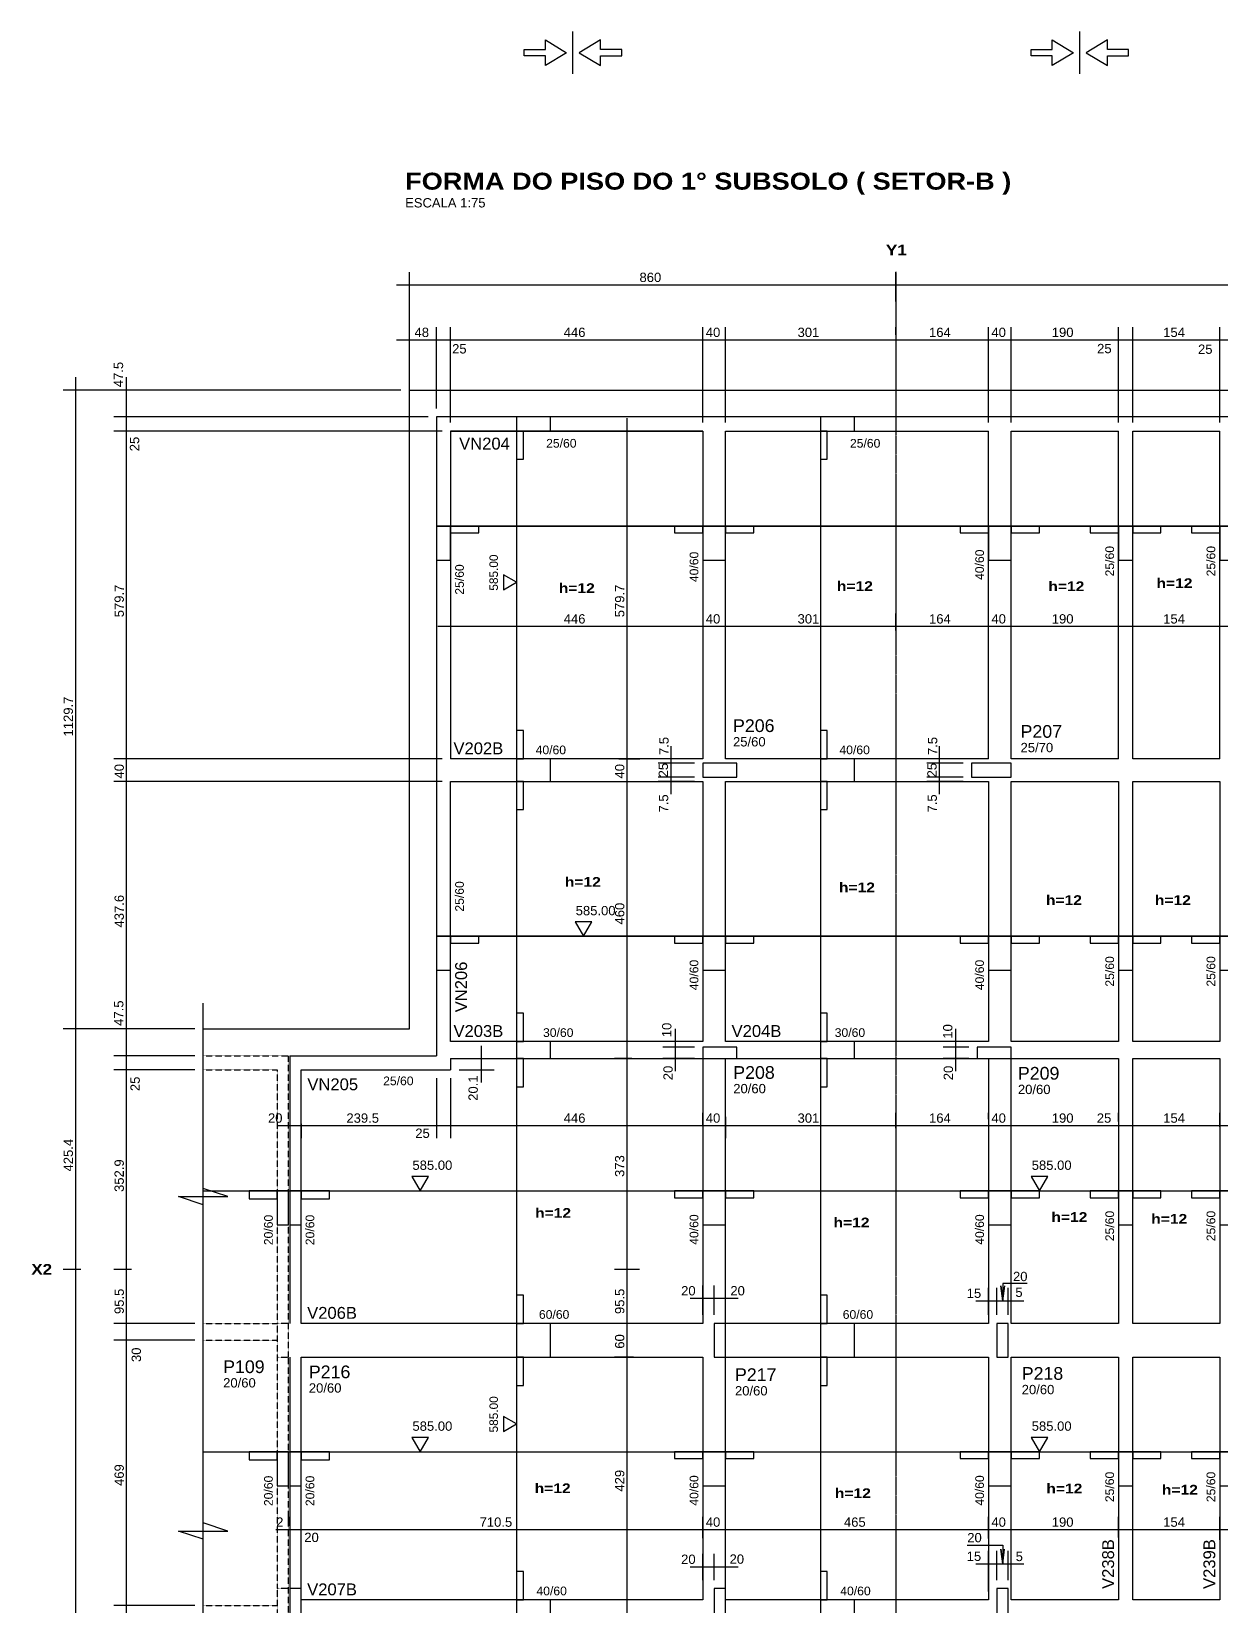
# Model space of a CAD drawing. Extents: x 618 to 9052, y 0 to 6750.
# Drawn here: x 618 to 2720, y 3966 to 6750 of the extents above; entities that cross this region are included whole.
import ezdxf

# ---------------------------------------------------------------- set-up
doc = ezdxf.new("R2010")
doc.units = 0
doc.header["$MEASUREMENT"] = 0
for name, pattern in [('ESTILO_TQS_0002', [0.4, 0.1, -0.3]), ('ESTILO_TQS_0006', [0.3, 0.2, -0.1]), ('ESTILO_TQS_0007', [2.1, 1.5, -0.2, 0.2, -0.2])]:
    doc.linetypes.add(name, pattern=pattern)
for name, color, linetype in [('MTH-179', 1, 'CONTINUOUS'), ('MTH-201', 4, 'CONTINUOUS'), ('MTH-202', 1, 'CONTINUOUS'), ('MTH-224', 4, 'CONTINUOUS'), ('MTH-230', 1, 'CONTINUOUS'), ('MTH-COTAS7', 31, 'CONTINUOUS'), ('MTH-DIM-PILAR', 3, 'CONTINUOUS'), ('MTH-DIM-VIGA', 3, 'CONTINUOUS'), ('MTH-EIXO-214', 4, 'CONTINUOUS'), ('MTH-EIXO-215', 1, 'CONTINUOUS'), ('MTH-FACE-VIGA', 7, 'CONTINUOUS'), ('MTH-LINHA-SEÇÃO', 16, 'CONTINUOUS'), ('MTH-PILAR-SEGUE', 5, 'CONTINUOUS'), ('MTH-TIT1-VIGA', 5, 'CONTINUOUS'), ('MTH-TXT', 4, 'CONTINUOUS'), ('MTH-TXT-NEGRITO', 5, 'CONTINUOUS'), ('MTH-TXT-NOTAS', 3, 'CONTINUOUS'), ('MTH-VIGA-INVERTIDA', 7, 'ESTILO_TQS_0002')]:
    doc.layers.add(name, color=color, linetype=linetype)
doc.styles.add('TQS_ARIAL', font='arial.ttf')
doc.styles.add('TQS_ARIAL_BLACK', font='ariblk.ttf')

msp = doc.modelspace()

# ---------------------------------------------------------------- linework, layer by layer
at = {"layer": 'MTH-179', "linetype": 'Continuous'}
for p, q in [((1575.004952, 6675.003475), (1575.004952, 6750.003475)), ((2471.254952, 6675.003475), (2471.254952, 6750.003475))]:
    msp.add_line(p, q, dxfattribs=at)
for points in [[(1563.753853, 6712.503475), (1526.253853, 6690.003475), (1526.253853, 6706.878475), (1488.753853, 6706.878475), (1488.753853, 6718.128475), (1526.253853, 6718.128475), (1526.253853, 6735.003475), (1563.753853, 6712.503475)], [(1586.253853, 6712.503475), (1623.753853, 6690.003475), (1623.753853, 6706.878475), (1661.253853, 6706.878475), (1661.253853, 6718.128475), (1623.753853, 6718.128475), (1623.753853, 6735.003475), (1586.253853, 6712.503475)], [(2460.003853, 6712.503475), (2422.503853, 6690.003475), (2422.503853, 6706.878475), (2385.003853, 6706.878475), (2385.003853, 6718.128475), (2422.503853, 6718.128475), (2422.503853, 6735.003475), (2460.003853, 6712.503475)], [(2482.503853, 6712.503475), (2520.003853, 6690.003475), (2520.003853, 6706.878475), (2557.503853, 6706.878475), (2557.503853, 6718.128475), (2520.003853, 6718.128475), (2520.003853, 6735.003475), (2482.503853, 6712.503475)]]:
    msp.add_lwpolyline(points, dxfattribs=at)
at = {"layer": 'MTH-201', "linetype": 'ESTILO_TQS_0006'}
for points in [[(1052.282865, 4405.218199), (1072.282865, 4405.218199), (1072.282865, 4465.218199), (1052.282865, 4465.218199), (1052.282865, 4405.218199)], [(1052.282865, 3936.218199), (1072.282865, 3936.218199), (1072.282865, 3996.218199), (1052.282865, 3996.218199), (1052.282865, 3936.218199)]]:
    msp.add_lwpolyline(points, dxfattribs=at)
at = {"layer": 'MTH-224', "linetype": 'Continuous'}
for points in [[(1452.407396, 5762.727589), (1475.355101, 5775.977094), (1452.407396, 5789.225281), (1452.407396, 5762.727589)], [(1578.698714, 5175.223693), (1593.421218, 5149.723693), (1608.14363, 5175.223693), (1578.698714, 5175.223693)], [(1290.050209, 4724.968199), (1304.772713, 4699.468199), (1319.495125, 4724.968199), (1290.050209, 4724.968199)], [(2385.060837, 4724.968199), (2399.78334, 4699.468199), (2414.505752, 4724.968199), (2385.060837, 4724.968199)], [(1452.407396, 4273.981741), (1475.355101, 4287.231246), (1452.407396, 4300.479433), (1452.407396, 4273.981741)], [(1290.050209, 4263.4885), (1304.772713, 4237.9885), (1319.495125, 4263.4885), (1290.050209, 4263.4885)], [(2385.060837, 4263.4885), (2399.78334, 4237.9885), (2414.505752, 4263.4885), (2385.060837, 4263.4885)]]:
    msp.add_lwpolyline(points, dxfattribs=at)
at = {"layer": 'MTH-230', "linetype": 'Continuous'}
msp.add_line((921.177142, 3066.480155), (921.177142, 5031.366152), dxfattribs=at)
for points in [[(921.177142, 4645.924958), (921.177142, 4674.922018), (877.681634, 4689.420465), (964.672647, 4689.420465), (921.177142, 4703.918996), (921.177142, 4732.915973)], [(921.177142, 4054.338494), (921.177142, 4083.335555), (877.681634, 4097.834002), (964.672647, 4097.834002), (921.177142, 4112.332532), (921.177142, 4141.32951)]]:
    msp.add_lwpolyline(points, dxfattribs=at)
at = {"layer": 'MTH-COTAS7', "linetype": 'Continuous'}
for p, q in [((1285.762717, 6105.86984), (1285.762717, 6324.451479)), ((2145.782195, 6272.284354), (2145.782195, 6324.451479)), ((2145.782195, 6272.284354), (2145.782195, 6324.451479)), ((1263.262717, 6301.951479), (2168.282195, 6301.951479)), ((2123.282195, 6301.951479), (3618.282195, 6301.951479)), ((1285.761959, 6130.869878), (1285.761959, 6227.203221)), ((1333.760919, 6083.395893), (1333.760919, 6227.203221)), ((1333.760919, 6083.395893), (1333.760919, 6227.203221)), ((1358.760919, 6058.395893), (1358.760919, 6227.203221)), ((1358.760919, 6058.395893), (1358.760919, 6227.203221)), ((1804.782865, 6058.395893), (1804.782865, 6227.203221)), ((1804.782865, 6058.395893), (1804.782865, 6227.203221)), ((1844.782865, 6058.395893), (1844.782865, 6227.203221)), ((1844.782865, 6058.395893), (1844.782865, 6227.203221)), ((2145.782195, 6213.757172), (2145.782195, 6227.203221)), ((2145.782195, 6213.757172), (2145.782195, 6227.203221)), ((2309.783294, 6058.395893), (2309.783294, 6227.203221)), ((2309.783294, 6058.395893), (2309.783294, 6227.203221)), ((2349.783294, 6058.395893), (2349.783294, 6227.203221)), ((2349.783294, 6058.395893), (2349.783294, 6227.203221)), ((2539.782865, 6058.395893), (2539.782865, 6227.203221)), ((2539.782865, 6058.395893), (2539.782865, 6227.203221)), ((2564.782865, 6058.395893), (2564.782865, 6227.203221)), ((2564.782865, 6058.395893), (2564.782865, 6227.203221)), ((2718.783294, 6058.395893), (2718.783294, 6227.203221)), ((2718.783294, 6058.395893), (2718.783294, 6227.203221)), ((1263.261959, 6204.703221), (1356.260919, 6204.703221)), ((1311.260919, 6204.703221), (1381.260919, 6204.703221)), ((1336.260919, 6204.703221), (1827.282865, 6204.703221)), ((1782.282865, 6204.703221), (1867.282865, 6204.703221)), ((1822.282865, 6204.703221), (2168.282195, 6204.703221)), ((2123.282195, 6204.703221), (2332.283294, 6204.703221)), ((2287.283294, 6204.703221), (2372.283294, 6204.703221)), ((2327.283294, 6204.703221), (2562.282865, 6204.703221)), ((2517.282865, 6204.703221), (2587.282865, 6204.703221)), ((2542.282865, 6204.703221), (2741.283294, 6204.703221)), ((2696.283294, 6204.703221), (2766.283294, 6204.703221)), ((695.855745, 4963.621697), (695.855745, 6138.369878)), ((785.855745, 6045.895893), (785.855745, 6138.369878)), ((1255.761959, 6115.869878), (673.355745, 6115.869878)), ((1270.761959, 6115.869878), (763.355745, 6115.869878)), ((785.855745, 6020.895893), (785.855745, 6090.895893)), ((1318.760919, 6068.395893), (763.355745, 6068.395893)), ((1318.760919, 6068.395893), (763.355745, 6068.395893)), ((1343.760919, 6043.395893), (763.355745, 6043.395893)), ((1343.760919, 6043.395893), (763.355745, 6043.395893)), ((785.855745, 5441.218199), (785.855745, 6065.895893)), ((1702.591515, 6043.395893), (1648.32557, 6043.395893)), ((1670.82557, 5441.218199), (1670.82557, 6065.895893)), ((1844.782865, 5706.024245), (1844.782865, 5720.468199)), ((1844.782865, 5706.024245), (1844.782865, 5720.468199)), ((2145.782195, 5690.651943), (2145.782195, 5720.468199)), ((2145.782195, 5690.651943), (2145.782195, 5720.468199)), ((2309.783294, 5690.18311), (2309.783294, 5720.468199)), ((2309.783294, 5690.18311), (2309.783294, 5720.468199)), ((2349.783294, 5688.776612), (2349.783294, 5720.468199)), ((2349.783294, 5688.776612), (2349.783294, 5720.468199)), ((2539.782865, 5679.399959), (2539.782865, 5720.468199)), ((2564.782865, 5682.681788), (2564.782865, 5720.468199)), ((2718.783294, 5681.75648), (2718.783294, 5720.468199)), ((1336.260919, 5697.968199), (1827.282865, 5697.968199)), ((1782.282865, 5697.968199), (1867.282865, 5697.968199)), ((1822.282865, 5697.968199), (2168.282195, 5697.968199)), ((2123.282195, 5697.968199), (2332.283294, 5697.968199)), ((2287.283294, 5697.968199), (2372.283294, 5697.968199)), ((2327.283294, 5697.968199), (2562.282865, 5697.968199)), ((2542.282865, 5697.968199), (2741.283294, 5697.968199)), ((785.855745, 5401.218199), (785.855745, 5486.218199)), ((1670.82557, 5401.218199), (1670.82557, 5486.218199)), ((1748.440135, 5433.718199), (1748.440135, 5486.218199)), ((2223.440564, 5433.718199), (2223.440564, 5486.218199)), ((1343.760919, 5463.718199), (763.355745, 5463.718199)), ((1343.760919, 5463.718199), (763.355745, 5463.718199)), ((1656.113927, 5463.718199), (1693.32557, 5463.718199)), ((1656.113927, 5463.718199), (1693.32557, 5463.718199)), ((1789.782865, 5463.718199), (1725.940135, 5463.718199)), ((1748.440135, 5408.718199), (1748.440135, 5478.718199)), ((2264.783294, 5463.718199), (2200.940564, 5463.718199)), ((2223.440564, 5408.718199), (2223.440564, 5478.718199)), ((785.855745, 4963.621697), (785.855745, 5446.218199)), ((1670.82557, 4941.218199), (1670.82557, 5446.218199)), ((1789.782865, 5456.218199), (1725.940135, 5456.218199)), ((1789.782865, 5456.218199), (1725.940135, 5456.218199)), ((1789.782865, 5431.218199), (1725.940135, 5431.218199)), ((1789.782865, 5431.218199), (1725.940135, 5431.218199)), ((1748.440135, 5401.218199), (1748.440135, 5453.718199)), ((2264.783294, 5456.218199), (2200.940564, 5456.218199)), ((2264.783294, 5456.218199), (2200.940564, 5456.218199)), ((2264.783294, 5431.218199), (2200.940564, 5431.218199)), ((2264.783294, 5431.218199), (2200.940564, 5431.218199)), ((2223.440564, 5401.218199), (2223.440564, 5453.718199)), ((1343.760919, 5423.718199), (763.355745, 5423.718199)), ((1343.760919, 5423.718199), (763.355745, 5423.718199)), ((1653.118343, 5423.718199), (1693.32557, 5423.718199)), ((1653.118343, 5423.718199), (1693.32557, 5423.718199)), ((1789.782865, 5423.718199), (1725.940135, 5423.718199)), ((2264.783294, 5423.718199), (2200.940564, 5423.718199)), ((891.177142, 4986.121697), (673.355745, 4986.121697)), ((861.177142, 4986.121697), (673.355745, 4986.121697)), ((695.855745, 4538.235466), (695.855745, 5008.621697)), ((906.177142, 4986.121697), (763.355745, 4986.121697)), ((876.177142, 4986.121697), (763.355745, 4986.121697)), ((785.855745, 4916.122731), (785.855745, 5008.621697)), ((1756.345478, 4931.218199), (1756.345478, 4986.218199)), ((2251.924808, 4931.218199), (2251.924808, 4986.218199)), ((785.855745, 4891.122731), (785.855745, 4961.122731)), ((1413.443828, 4891.122769), (1413.443828, 4956.218199)), ((1683.518118, 4963.718199), (1648.32557, 4963.718199)), ((1670.82557, 4538.235466), (1670.82557, 4956.218199)), ((1789.782865, 4963.718199), (1733.845478, 4963.718199)), ((1756.345478, 4911.218199), (1756.345478, 4976.218199)), ((2294.783294, 4963.718199), (2229.424808, 4963.718199)), ((2251.924808, 4911.218199), (2251.924808, 4976.218199)), ((906.177142, 4938.622731), (763.355745, 4938.622731)), ((906.177142, 4938.622731), (763.355745, 4938.622731)), ((785.855745, 4538.235466), (785.855745, 4936.122731)), ((1410.643752, 4933.718199), (1435.943828, 4933.718199)), ((1679.366386, 4933.718199), (1648.32557, 4933.718199)), ((1789.782865, 4953.718199), (1733.845478, 4953.718199)), ((1789.782865, 4953.718199), (1733.845478, 4953.718199)), ((1789.782865, 4933.718199), (1733.845478, 4933.718199)), ((2274.783294, 4953.718199), (2229.424808, 4953.718199)), ((2274.783294, 4953.718199), (2229.424808, 4953.718199)), ((2274.783294, 4933.718199), (2229.424808, 4933.718199)), ((906.177142, 4913.622731), (763.355745, 4913.622731)), ((906.177142, 4913.622731), (763.355745, 4913.622731)), ((1373.760919, 4913.622769), (1435.943828, 4913.622769)), ((1333.760919, 4898.622769), (1333.760919, 4792.558111)), ((1333.760919, 4898.622769), (1333.760919, 4792.558111)), ((1358.760919, 4898.622769), (1358.760919, 4792.558111)), ((1358.760919, 4898.622769), (1358.760919, 4792.558111)), ((1074.282865, 4819.391321), (1074.282865, 4792.558111)), ((1094.282865, 4817.844664), (1094.282865, 4792.558111)), ((1094.282865, 4817.844664), (1094.282865, 4792.558111)), ((1804.782865, 4816.1382), (1804.782865, 4837.558111)), ((1804.782865, 4816.1382), (1804.782865, 4837.558111)), ((1844.782865, 4807.558111), (1844.782865, 4837.558111)), ((1844.782865, 4830.217918), (1844.782865, 4792.558111)), ((2145.782195, 4810.626968), (2145.782195, 4837.558111)), ((2145.782195, 4810.626968), (2145.782195, 4837.558111)), ((2309.783294, 4826.598416), (2309.783294, 4837.558111)), ((2309.783294, 4826.598416), (2309.783294, 4837.558111)), ((2349.783294, 4777.936996), (2349.783294, 4837.558111)), ((2349.783294, 4777.936996), (2349.783294, 4837.558111)), ((2539.782865, 4822.097343), (2539.782865, 4837.558111)), ((2539.782865, 4822.097343), (2539.782865, 4837.558111)), ((2564.782865, 4800.661995), (2564.782865, 4837.558111)), ((2564.782865, 4800.661995), (2564.782865, 4837.558111)), ((2718.783294, 4812.719379), (2718.783294, 4837.558111)), ((1051.782865, 4815.058111), (1116.782865, 4815.058111)), ((1071.782865, 4815.058111), (1356.260919, 4815.058111)), ((1311.260919, 4815.058111), (1381.260919, 4815.058111)), ((1336.260919, 4815.058111), (1827.282865, 4815.058111)), ((1782.282865, 4815.058111), (1867.282865, 4815.058111)), ((1822.282865, 4815.058111), (2168.282195, 4815.058111)), ((2123.282195, 4815.058111), (2332.283294, 4815.058111)), ((2287.283294, 4815.058111), (2372.283294, 4815.058111)), ((2327.283294, 4815.058111), (2562.282865, 4815.058111)), ((2517.282865, 4815.058111), (2587.282865, 4815.058111)), ((2542.282865, 4815.058111), (2741.283294, 4815.058111)), ((695.855745, 2493.235465), (695.855745, 4583.235466)), ((785.855745, 4442.7182), (785.855745, 4583.235466)), ((1670.82557, 4442.718199), (1670.82557, 4583.235466)), ((694.268495, 4560.735466), (673.355745, 4560.735466)), ((704.671412, 4560.735466), (673.355745, 4560.735466)), ((794.671412, 4560.735466), (763.355745, 4560.735466)), ((794.671412, 4560.735466), (763.355745, 4560.735466)), ((1692.646692, 4560.735466), (1648.32557, 4560.735466)), ((1692.646692, 4560.735466), (1648.32557, 4560.735466)), ((1804.782865, 4480.218199), (1804.782865, 4532.103804)), ((1824.782865, 4480.218199), (1824.782865, 4532.103804)), ((1824.782865, 4480.218199), (1824.782865, 4532.103804)), ((1844.782865, 4480.218199), (1844.782865, 4532.103804)), ((2309.783294, 4480.218199), (2309.783294, 4527.801436)), ((2324.783294, 4480.218199), (2324.783294, 4527.801436)), ((2324.783294, 4480.218199), (2324.783294, 4527.801436)), ((2344.783294, 4480.218199), (2344.783294, 4527.801436)), ((2344.783294, 4480.218199), (2344.783294, 4527.801436)), ((2349.783294, 4480.218199), (2349.783294, 4527.801436)), ((785.855745, 4412.7182), (785.855745, 4487.7182)), ((1670.82557, 4382.718199), (1670.82557, 4487.718199)), ((1782.282865, 4509.603804), (1847.282865, 4509.603804)), ((1802.282865, 4509.603804), (1867.282865, 4509.603804)), ((2287.283294, 4505.301436), (2347.283294, 4505.301436)), ((2302.283294, 4505.301436), (2367.283294, 4505.301436)), ((2322.283294, 4505.301436), (2372.283294, 4505.301436)), ((906.177142, 4465.2182), (763.355745, 4465.2182)), ((906.177142, 4465.2182), (763.355745, 4465.2182)), ((785.855745, 3943.7182), (785.855745, 4457.7182)), ((1683.317304, 4465.218199), (1648.32557, 4465.218199)), ((1683.317304, 4465.218199), (1648.32557, 4465.218199)), ((906.177142, 4435.2182), (763.355745, 4435.2182)), ((906.177142, 4435.2182), (763.355745, 4435.2182)), ((1670.82557, 3953.718199), (1670.82557, 4427.718199)), ((1682.283431, 4405.218199), (1648.32557, 4405.218199)), ((1682.283431, 4405.218199), (1648.32557, 4405.218199)), ((1072.282865, 4107.656691), (1072.282865, 4122.968199)), ((1074.282865, 4106.820987), (1074.282865, 4122.968199)), ((1074.282865, 4106.820987), (1074.282865, 4122.968199)), ((1094.282865, 4107.192411), (1094.282865, 4122.968199)), ((1094.282865, 4107.192411), (1094.282865, 4122.968199)), ((1804.782865, 4085.051193), (1804.782865, 4122.968199)), ((1804.782865, 4085.051193), (1804.782865, 4122.968199)), ((1844.782865, 4083.753163), (1844.782865, 4122.968199)), ((1844.782865, 4083.753163), (1844.782865, 4122.968199)), ((2309.783294, 4084.578764), (2309.783294, 4122.968199)), ((2309.783294, 4084.578764), (2309.783294, 4122.968199)), ((2349.783294, 4082.434061), (2349.783294, 4122.968199)), ((2349.783294, 4082.434061), (2349.783294, 4122.968199)), ((2539.782865, 4086.18729), (2539.782865, 4122.968199)), ((2564.782865, 4096.800352), (2564.782865, 4122.968199)), ((2718.783294, 4082.431487), (2718.783294, 4122.968199)), ((1049.782865, 4100.468199), (1096.782865, 4100.468199)), ((1051.782865, 4100.468199), (1116.782865, 4100.468199)), ((1071.782865, 4100.468199), (1827.282865, 4100.468199)), ((1782.282865, 4100.468199), (1867.282865, 4100.468199)), ((1822.282865, 4100.468199), (2332.283294, 4100.468199)), ((2287.283294, 4100.468199), (2372.283294, 4100.468199)), ((2327.283294, 4100.468199), (2562.282865, 4100.468199)), ((2542.282865, 4100.468199), (2741.283294, 4100.468199)), ((1804.782865, 4011.130996), (1804.782865, 4057.284824)), ((1824.782865, 4011.218199), (1824.782865, 4057.284824)), ((1824.782865, 4011.218199), (1824.782865, 4057.284824)), ((1844.782865, 4011.218199), (1844.782865, 4057.284824)), ((2287.283294, 4040.089105), (2347.283294, 4040.089105)), ((2302.283294, 4040.089105), (2367.283294, 4040.089105)), ((2309.783294, 3991.218199), (2309.783294, 4062.589105)), ((2322.283294, 4040.089105), (2372.283294, 4040.089105)), ((2324.783294, 4011.218199), (2324.783294, 4062.589105)), ((2324.783294, 4011.218199), (2324.783294, 4062.589105)), ((2344.783294, 4011.218199), (2344.783294, 4062.589105)), ((2344.783294, 4011.218199), (2344.783294, 4062.589105)), ((2349.783294, 4005.576173), (2349.783294, 4062.589105)), ((1782.282865, 4034.784824), (1847.282865, 4034.784824)), ((1802.282865, 4034.784824), (1867.282865, 4034.784824)), ((785.855745, 3913.7182), (785.855745, 3988.7182)), ((1670.82557, 3913.718199), (1670.82557, 3998.718199)), ((906.177142, 3966.2182), (763.355745, 3966.2182)), ((906.177142, 3966.2182), (763.355745, 3966.2182)), ((1685.67312, 3976.218199), (1648.32557, 3976.218199)), ((1685.67312, 3976.218199), (1648.32557, 3976.218199))]:
    msp.add_line(p, q, dxfattribs=at)
for points in [[(2378.364315, 4535.504491), (2335.133725, 4535.504491), (2335.133725, 4505.301436), (2331.707412, 4531.326863), (2335.133725, 4505.301436), (2338.560037, 4531.326863)], [(2272.322373, 4072.885234), (2334.916524, 4072.885234), (2334.916524, 4040.089105), (2331.490211, 4066.114533), (2334.916524, 4040.089105), (2338.342836, 4066.114533)]]:
    msp.add_lwpolyline(points, dxfattribs=at)
at = {"layer": 'MTH-EIXO-214', "linetype": 'ESTILO_TQS_0007'}
msp.add_line((2145.782195, 6324.951479), (2145.782195, 517.214632), dxfattribs=at)
at = {"layer": 'MTH-EIXO-215', "linetype": 'Continuous'}
for p, q in [((1285.761959, 4986.121735), (1285.761959, 6115.869878)), ((1285.761959, 6115.869878), (6437.761474, 6115.869878)), ((921.177142, 4986.121697), (1072.282865, 4986.121697)), ((979.728741, 4986.121735), (1285.761959, 4986.121735))]:
    msp.add_line(p, q, dxfattribs=at)
msp.add_lwpolyline([(1074.282865, 4986.121697), (1285.762723, 4986.121697), (1285.762723, 5240.484013)], dxfattribs=at)
at = {"layer": 'MTH-FACE-VIGA', "linetype": 'Continuous'}
for p, q in [((6390.261497, 6068.395893), (1333.760919, 6068.395893)), ((1333.760919, 6068.395893), (1333.760919, 4938.622769)), ((1358.760919, 6043.395893), (1804.782865, 6043.395893)), ((1844.782865, 6043.395893), (2309.783294, 6043.395893)), ((2309.783294, 5463.718199), (2309.783294, 6043.395893)), ((2349.783294, 5463.718199), (2349.783294, 6043.395893)), ((2349.783294, 6043.395893), (2539.782865, 6043.395893)), ((2539.782865, 5463.718199), (2539.782865, 6043.395893)), ((2564.782865, 5463.718199), (2564.782865, 6043.395893)), ((2564.782865, 6043.395893), (2718.783294, 6043.395893)), ((2718.783294, 5463.718199), (2718.783294, 6043.395893)), ((1358.760919, 4963.718199), (1358.760919, 5423.718199)), ((1804.782865, 4963.718199), (1358.760919, 4963.718199)), ((1074.282865, 4938.622769), (1333.760919, 4938.622769)), ((1074.282865, 4938.622769), (1074.282865, 4465.218199)), ((1358.760919, 4933.718199), (1804.782865, 4933.718199)), ((1358.760919, 4933.718199), (1358.760919, 4913.622769)), ((1094.282865, 4913.622769), (1358.760919, 4913.622769))]:
    msp.add_line(p, q, dxfattribs=at)
for points in [[(1804.782865, 6043.395893), (1358.760919, 6043.395893), (1358.760919, 5463.718199)], [(1804.782865, 6043.395893), (1804.782865, 5463.718199)], [(1844.782865, 5463.718199), (1844.782865, 6043.395893)], [(1804.782865, 5463.718199), (1358.760919, 5463.718199)], [(2309.783294, 5463.718199), (1844.782865, 5463.718199)], [(2539.782865, 5463.718199), (2349.783294, 5463.718199)], [(2718.783294, 5463.718199), (2564.782865, 5463.718199)], [(1358.760919, 5423.718199), (1804.782865, 5423.718199)], [(1804.782865, 5423.718199), (1804.782865, 4963.718199)], [(1844.782865, 4963.718199), (1844.782865, 5423.718199)], [(1844.782865, 5423.718199), (2309.783294, 5423.718199)], [(2309.783294, 5423.718199), (2309.783294, 4963.718199)], [(2349.783294, 4963.718199), (2349.783294, 5423.718199)], [(2349.783294, 5423.718199), (2539.782865, 5423.718199)], [(2539.782865, 5423.718199), (2539.782865, 4963.718199)], [(2564.782865, 5423.718199), (2718.783294, 5423.718199)], [(2564.782865, 4963.718199), (2564.782865, 5423.718199)], [(2718.783294, 5423.718199), (2718.783294, 4963.718199)], [(2309.783294, 4963.718199), (1844.782865, 4963.718199)], [(2539.782865, 4963.718199), (2349.783294, 4963.718199)], [(2718.783294, 4963.718199), (2564.782865, 4963.718199)], [(1804.782865, 4933.718199), (1804.782865, 4465.218199)], [(1844.782865, 4465.218199), (1844.782865, 4933.718199)], [(1864.782865, 4933.718199), (2289.783294, 4933.718199)], [(2309.783294, 4933.718199), (2309.783294, 4465.218199)], [(2349.783294, 4465.218199), (2349.783294, 4933.718199)], [(2349.783294, 4933.718199), (2539.782865, 4933.718199)], [(2539.782865, 4933.718199), (2539.782865, 4465.218199)], [(2564.782865, 4933.718199), (2718.783294, 4933.718199)], [(2564.782865, 4465.218199), (2564.782865, 4933.718199)], [(2718.783294, 4933.718199), (2718.783294, 4465.218199)], [(1094.282865, 4465.218199), (1094.282865, 4913.622769)], [(1804.782865, 4465.218199), (1094.282865, 4465.218199)], [(2309.783294, 4465.218199), (1844.782865, 4465.218199)], [(2539.782865, 4465.218199), (2349.783294, 4465.218199)], [(2718.783294, 4465.218199), (2564.782865, 4465.218199)], [(1074.282865, 4405.218199), (1074.282865, 3996.218199)], [(1094.282865, 3996.218199), (1094.282865, 4405.218199)], [(1094.282865, 4405.218199), (1804.782865, 4405.218199)], [(1804.782865, 4405.218199), (1804.782865, 3976.218199)], [(1844.782865, 4405.218199), (2309.783294, 4405.218199)], [(1844.782865, 3996.218199), (1844.782865, 4405.218199)], [(2309.783294, 4405.218199), (2309.783294, 3976.218199)], [(2349.783294, 4405.218199), (2539.782865, 4405.218199)], [(2349.783294, 3976.218199), (2349.783294, 4405.218199)], [(2539.782865, 4405.218199), (2539.782865, 3976.218199)], [(2564.782865, 4405.218199), (2718.783294, 4405.218199)], [(2564.782865, 3976.218199), (2564.782865, 4405.218199)], [(2718.783294, 4405.218199), (2718.783294, 3976.218199)], [(1804.782865, 3976.218199), (1094.282865, 3976.218199)], [(2309.783294, 3976.218199), (1844.782865, 3976.218199)], [(2539.782865, 3976.218199), (2349.783294, 3976.218199)], [(2718.783294, 3976.218199), (2564.782865, 3976.218199)]]:
    msp.add_lwpolyline(points, dxfattribs=at)
at = {"layer": 'MTH-LINHA-SEÇÃO', "linetype": 'Continuous'}
for p, q in [((1475.355101, 6068.395893), (1475.355101, 751.835231)), ((2012.563061, 6068.395893), (2012.563061, 757.408109)), ((1333.760919, 5875.257268), (3445.743172, 5875.257268)), ((6390.261497, 5875.257268), (1348.760919, 5875.257268)), ((1333.760919, 5149.723693), (3445.743172, 5149.723693)), ((3931.765118, 5149.723693), (1348.760919, 5149.723693)), ((921.177142, 4699.468199), (6390.261497, 4699.468199)), ((921.177142, 4237.9885), (6390.261497, 4237.9885))]:
    msp.add_line(p, q, dxfattribs=at)
for points in [[(1475.355101, 6068.395893), (1475.355101, 6043.395893), (1535.355101, 6043.395893), (1535.355101, 6068.395893), (1475.355101, 6068.395893)], [(1487.355101, 6043.395893), (1475.355101, 6043.395893), (1475.355101, 5993.395893), (1487.355101, 5993.395893), (1487.355101, 6043.395893)], [(2012.563061, 6068.395893), (2012.563061, 6043.395893), (2072.563061, 6043.395893), (2072.563061, 6068.395893), (2012.563061, 6068.395893)], [(2024.563061, 6043.395893), (2012.563061, 6043.395893), (2012.563061, 5993.395893), (2024.563061, 5993.395893), (2024.563061, 6043.395893)], [(1358.760919, 5875.257268), (1333.760919, 5875.257268), (1333.760919, 5815.257268), (1358.760919, 5815.257268), (1358.760919, 5875.257268)], [(1408.760919, 5863.257268), (1408.760919, 5875.257268), (1358.760919, 5875.257268), (1358.760919, 5863.257268), (1408.760919, 5863.257268)], [(1804.782865, 5863.257268), (1804.782865, 5875.257268), (1754.782865, 5875.257268), (1754.782865, 5863.257268), (1804.782865, 5863.257268)], [(1844.782865, 5875.257268), (1804.782865, 5875.257268), (1804.782865, 5815.257268), (1844.782865, 5815.257268), (1844.782865, 5875.257268)], [(1894.782865, 5863.257268), (1894.782865, 5875.257268), (1844.782865, 5875.257268), (1844.782865, 5863.257268), (1894.782865, 5863.257268)], [(2309.783294, 5863.257268), (2309.783294, 5875.257268), (2259.783294, 5875.257268), (2259.783294, 5863.257268), (2309.783294, 5863.257268)], [(2349.783294, 5875.257268), (2309.783294, 5875.257268), (2309.783294, 5815.257268), (2349.783294, 5815.257268), (2349.783294, 5875.257268)], [(2399.783294, 5863.257268), (2399.783294, 5875.257268), (2349.783294, 5875.257268), (2349.783294, 5863.257268), (2399.783294, 5863.257268)], [(2539.782865, 5863.257268), (2539.782865, 5875.257268), (2489.782865, 5875.257268), (2489.782865, 5863.257268), (2539.782865, 5863.257268)], [(2564.782865, 5875.257268), (2539.782865, 5875.257268), (2539.782865, 5815.257268), (2564.782865, 5815.257268), (2564.782865, 5875.257268)], [(2614.782865, 5863.257268), (2614.782865, 5875.257268), (2564.782865, 5875.257268), (2564.782865, 5863.257268), (2614.782865, 5863.257268)], [(2718.783294, 5863.257268), (2718.783294, 5875.257268), (2668.783294, 5875.257268), (2668.783294, 5863.257268), (2718.783294, 5863.257268)], [(2743.783294, 5875.257268), (2718.783294, 5875.257268), (2718.783294, 5815.257268), (2743.783294, 5815.257268), (2743.783294, 5875.257268)], [(1487.355101, 5513.718199), (1475.355101, 5513.718199), (1475.355101, 5463.718199), (1487.355101, 5463.718199), (1487.355101, 5513.718199)], [(2024.563061, 5513.718199), (2012.563061, 5513.718199), (2012.563061, 5463.718199), (2024.563061, 5463.718199), (2024.563061, 5513.718199)], [(1475.355101, 5463.718199), (1475.355101, 5423.718199), (1535.355101, 5423.718199), (1535.355101, 5463.718199), (1475.355101, 5463.718199)], [(2012.563061, 5463.718199), (2012.563061, 5423.718199), (2072.563061, 5423.718199), (2072.563061, 5463.718199), (2012.563061, 5463.718199)], [(1487.355101, 5423.718199), (1475.355101, 5423.718199), (1475.355101, 5373.718199), (1487.355101, 5373.718199), (1487.355101, 5423.718199)], [(2024.563061, 5423.718199), (2012.563061, 5423.718199), (2012.563061, 5373.718199), (2024.563061, 5373.718199), (2024.563061, 5423.718199)], [(1358.760919, 5149.723693), (1333.760919, 5149.723693), (1333.760919, 5089.723693), (1358.760919, 5089.723693), (1358.760919, 5149.723693)], [(1408.760919, 5137.723693), (1408.760919, 5149.723693), (1358.760919, 5149.723693), (1358.760919, 5137.723693), (1408.760919, 5137.723693)], [(1804.782865, 5137.723693), (1804.782865, 5149.723693), (1754.782865, 5149.723693), (1754.782865, 5137.723693), (1804.782865, 5137.723693)], [(1844.782865, 5149.723693), (1804.782865, 5149.723693), (1804.782865, 5089.723693), (1844.782865, 5089.723693), (1844.782865, 5149.723693)], [(1894.782865, 5137.723693), (1894.782865, 5149.723693), (1844.782865, 5149.723693), (1844.782865, 5137.723693), (1894.782865, 5137.723693)], [(2309.783294, 5137.723693), (2309.783294, 5149.723693), (2259.783294, 5149.723693), (2259.783294, 5137.723693), (2309.783294, 5137.723693)], [(2349.783294, 5149.723693), (2309.783294, 5149.723693), (2309.783294, 5089.723693), (2349.783294, 5089.723693), (2349.783294, 5149.723693)], [(2399.783294, 5137.723693), (2399.783294, 5149.723693), (2349.783294, 5149.723693), (2349.783294, 5137.723693), (2399.783294, 5137.723693)], [(2539.782865, 5137.723693), (2539.782865, 5149.723693), (2489.782865, 5149.723693), (2489.782865, 5137.723693), (2539.782865, 5137.723693)], [(2564.782865, 5149.723693), (2539.782865, 5149.723693), (2539.782865, 5089.723693), (2564.782865, 5089.723693), (2564.782865, 5149.723693)], [(2614.782865, 5137.723693), (2614.782865, 5149.723693), (2564.782865, 5149.723693), (2564.782865, 5137.723693), (2614.782865, 5137.723693)], [(2718.783294, 5137.723693), (2718.783294, 5149.723693), (2668.783294, 5149.723693), (2668.783294, 5137.723693), (2718.783294, 5137.723693)], [(2743.783294, 5149.723693), (2718.783294, 5149.723693), (2718.783294, 5089.723693), (2743.783294, 5089.723693), (2743.783294, 5149.723693)], [(1487.355101, 5013.718199), (1475.355101, 5013.718199), (1475.355101, 4963.718199), (1487.355101, 4963.718199), (1487.355101, 5013.718199)], [(2024.563061, 5013.718199), (2012.563061, 5013.718199), (2012.563061, 4963.718199), (2024.563061, 4963.718199), (2024.563061, 5013.718199)], [(1475.355101, 4963.718199), (1475.355101, 4933.718199), (1535.355101, 4933.718199), (1535.355101, 4963.718199), (1475.355101, 4963.718199)], [(2012.563061, 4963.718199), (2012.563061, 4933.718199), (2072.563061, 4933.718199), (2072.563061, 4963.718199), (2012.563061, 4963.718199)], [(1487.355101, 4933.718199), (1475.355101, 4933.718199), (1475.355101, 4883.718199), (1487.355101, 4883.718199), (1487.355101, 4933.718199)], [(2024.563061, 4933.718199), (2012.563061, 4933.718199), (2012.563061, 4883.718199), (2024.563061, 4883.718199), (2024.563061, 4933.718199)], [(1052.282865, 4699.468199), (1002.282865, 4699.468199), (1002.282865, 4685.468199), (1052.282865, 4685.468199), (1052.282865, 4699.468199)], [(1072.282865, 4699.468199), (1052.282865, 4699.468199), (1052.282865, 4639.468199), (1072.282865, 4639.468199), (1072.282865, 4699.468199)], [(1094.282865, 4699.468199), (1074.282865, 4699.468199), (1074.282865, 4639.468199), (1094.282865, 4639.468199), (1094.282865, 4699.468199)], [(1144.282865, 4699.468199), (1094.282865, 4699.468199), (1094.282865, 4685.468199), (1144.282865, 4685.468199), (1144.282865, 4699.468199)], [(1804.782865, 4687.468199), (1804.782865, 4699.468199), (1754.782865, 4699.468199), (1754.782865, 4687.468199), (1804.782865, 4687.468199)], [(1844.782865, 4699.468199), (1804.782865, 4699.468199), (1804.782865, 4639.468199), (1844.782865, 4639.468199), (1844.782865, 4699.468199)], [(1894.782865, 4687.468199), (1894.782865, 4699.468199), (1844.782865, 4699.468199), (1844.782865, 4687.468199), (1894.782865, 4687.468199)], [(2309.783294, 4687.468199), (2309.783294, 4699.468199), (2259.783294, 4699.468199), (2259.783294, 4687.468199), (2309.783294, 4687.468199)], [(2349.783294, 4699.468199), (2309.783294, 4699.468199), (2309.783294, 4639.468199), (2349.783294, 4639.468199), (2349.783294, 4699.468199)], [(2399.783294, 4687.468199), (2399.783294, 4699.468199), (2349.783294, 4699.468199), (2349.783294, 4687.468199), (2399.783294, 4687.468199)], [(2539.782865, 4687.468199), (2539.782865, 4699.468199), (2489.782865, 4699.468199), (2489.782865, 4687.468199), (2539.782865, 4687.468199)], [(2564.782865, 4699.468199), (2539.782865, 4699.468199), (2539.782865, 4639.468199), (2564.782865, 4639.468199), (2564.782865, 4699.468199)], [(2614.782865, 4687.468199), (2614.782865, 4699.468199), (2564.782865, 4699.468199), (2564.782865, 4687.468199), (2614.782865, 4687.468199)], [(2718.783294, 4687.468199), (2718.783294, 4699.468199), (2668.783294, 4699.468199), (2668.783294, 4687.468199), (2718.783294, 4687.468199)], [(2743.783294, 4699.468199), (2718.783294, 4699.468199), (2718.783294, 4639.468199), (2743.783294, 4639.468199), (2743.783294, 4699.468199)], [(1487.355101, 4515.218199), (1475.355101, 4515.218199), (1475.355101, 4465.218199), (1487.355101, 4465.218199), (1487.355101, 4515.218199)], [(2024.563061, 4515.218199), (2012.563061, 4515.218199), (2012.563061, 4465.218199), (2024.563061, 4465.218199), (2024.563061, 4515.218199)], [(1475.355101, 4465.218199), (1475.355101, 4405.218237), (1535.355101, 4405.218237), (1535.355101, 4465.218199), (1475.355101, 4465.218199)], [(2012.563061, 4465.218199), (2012.563061, 4405.218237), (2072.563061, 4405.218237), (2072.563061, 4465.218199), (2012.563061, 4465.218199)], [(1487.355101, 4405.218237), (1475.355101, 4405.218237), (1475.355101, 4355.218237), (1487.355101, 4355.218237), (1487.355101, 4405.218237)], [(2024.563061, 4405.218237), (2012.563061, 4405.218237), (2012.563061, 4355.218237), (2024.563061, 4355.218237), (2024.563061, 4405.218237)], [(1052.282865, 4237.9885), (1002.282865, 4237.9885), (1002.282865, 4223.9885), (1052.282865, 4223.9885), (1052.282865, 4237.9885)], [(1072.282865, 4237.9885), (1052.282865, 4237.9885), (1052.282865, 4177.9885), (1072.282865, 4177.9885), (1072.282865, 4237.9885)], [(1094.282865, 4237.9885), (1074.282865, 4237.9885), (1074.282865, 4177.9885), (1094.282865, 4177.9885), (1094.282865, 4237.9885)], [(1144.282865, 4237.9885), (1094.282865, 4237.9885), (1094.282865, 4223.9885), (1144.282865, 4223.9885), (1144.282865, 4237.9885)], [(1804.782865, 4225.9885), (1804.782865, 4237.9885), (1754.782865, 4237.9885), (1754.782865, 4225.9885), (1804.782865, 4225.9885)], [(1844.782865, 4237.9885), (1804.782865, 4237.9885), (1804.782865, 4177.9885), (1844.782865, 4177.9885), (1844.782865, 4237.9885)], [(1894.782865, 4225.9885), (1894.782865, 4237.9885), (1844.782865, 4237.9885), (1844.782865, 4225.9885), (1894.782865, 4225.9885)], [(2309.783294, 4225.9885), (2309.783294, 4237.9885), (2259.783294, 4237.9885), (2259.783294, 4225.9885), (2309.783294, 4225.9885)], [(2349.783294, 4237.9885), (2309.783294, 4237.9885), (2309.783294, 4177.9885), (2349.783294, 4177.9885), (2349.783294, 4237.9885)], [(2399.783294, 4225.9885), (2399.783294, 4237.9885), (2349.783294, 4237.9885), (2349.783294, 4225.9885), (2399.783294, 4225.9885)], [(2539.782865, 4225.9885), (2539.782865, 4237.9885), (2489.782865, 4237.9885), (2489.782865, 4225.9885), (2539.782865, 4225.9885)], [(2564.782865, 4237.9885), (2539.782865, 4237.9885), (2539.782865, 4177.9885), (2564.782865, 4177.9885), (2564.782865, 4237.9885)], [(2614.782865, 4225.9885), (2614.782865, 4237.9885), (2564.782865, 4237.9885), (2564.782865, 4225.9885), (2614.782865, 4225.9885)], [(2718.783294, 4225.9885), (2718.783294, 4237.9885), (2668.783294, 4237.9885), (2668.783294, 4225.9885), (2718.783294, 4225.9885)], [(2743.783294, 4237.9885), (2718.783294, 4237.9885), (2718.783294, 4177.9885), (2743.783294, 4177.9885), (2743.783294, 4237.9885)], [(1487.355101, 4026.218237), (1475.355101, 4026.218237), (1475.355101, 3976.218237), (1487.355101, 3976.218237), (1487.355101, 4026.218237)], [(2024.563061, 4026.218237), (2012.563061, 4026.218237), (2012.563061, 3976.218237), (2024.563061, 3976.218237), (2024.563061, 4026.218237)], [(1475.355101, 3976.218237), (1475.355101, 3936.218237), (1535.355101, 3936.218237), (1535.355101, 3976.218237), (1475.355101, 3976.218237)], [(2012.563061, 3976.218237), (2012.563061, 3936.218237), (2072.563061, 3936.218237), (2072.563061, 3976.218237), (2012.563061, 3976.218237)]]:
    msp.add_lwpolyline(points, dxfattribs=at)
at = {"layer": 'MTH-PILAR-SEGUE', "linetype": 'Continuous'}
for points in [[(1864.782865, 5431.218199), (1864.782865, 5456.218199), (1804.782865, 5456.218199), (1804.782865, 5431.218199), (1864.782865, 5431.218199)], [(2349.783294, 5431.218199), (2349.783294, 5456.218199), (2279.783294, 5456.218199), (2279.783294, 5431.218199), (2349.783294, 5431.218199)], [(1804.782865, 4953.718199), (1804.782865, 4933.718199), (1864.782865, 4933.718199), (1864.782865, 4953.718199), (1804.782865, 4953.718199)], [(2289.783294, 4953.718199), (2289.783294, 4933.718199), (2349.783294, 4933.718199), (2349.783294, 4953.718199), (2289.783294, 4953.718199)], [(1824.782865, 4405.218199), (1844.782865, 4405.218199), (1844.782865, 4465.218199), (1824.782865, 4465.218199), (1824.782865, 4405.218199)], [(2324.783294, 4405.218199), (2344.783294, 4405.218199), (2344.783294, 4465.218199), (2324.783294, 4465.218199), (2324.783294, 4405.218199)], [(1074.282865, 3936.218199), (1094.282865, 3936.218199), (1094.282865, 3996.218199), (1074.282865, 3996.218199), (1074.282865, 3936.218199)], [(1824.782865, 3936.218199), (1844.782865, 3936.218199), (1844.782865, 3996.218199), (1824.782865, 3996.218199), (1824.782865, 3936.218199)], [(2324.783294, 3936.218199), (2344.783294, 3936.218199), (2344.783294, 3996.218199), (2324.783294, 3996.218199), (2324.783294, 3936.218199)]]:
    msp.add_lwpolyline(points, dxfattribs=at)
at = {"layer": 'MTH-VIGA-INVERTIDA', "linetype": 'ESTILO_TQS_0006'}
for p, q in [((921.177142, 4938.622731), (1072.282865, 4938.622731)), ((1072.282865, 4465.218199), (1072.282865, 4938.622731)), ((921.177142, 4913.622731), (1052.282865, 4913.622731)), ((1052.282865, 4913.622731), (1052.282865, 4465.2182)), ((921.177142, 4465.2182), (1052.282865, 4465.2182)), ((921.177142, 4435.2182), (1052.282865, 4435.2182)), ((921.177142, 3966.2182), (1052.282865, 3966.2182))]:
    msp.add_line(p, q, dxfattribs=at)
for points in [[(1052.282865, 4405.218199), (1052.282865, 3996.218199)], [(1072.282865, 3996.218199), (1072.282865, 4405.218199)]]:
    msp.add_lwpolyline(points, dxfattribs=at)

# ---------------------------------------------------------------- texts
at = {"layer": 'MTH-202', "linetype": 'Continuous', "style": 'TQS_ARIAL'}
for s, p in [('P206', (1858.021433, 5511.011647)), ('P207', (2366.475532, 5500.821403)), ('P208', (1858.468898, 4897.622454)), ('P209', (2361.788382, 4896.207324)), ('P216', (1108.026494, 4368.156075)), ('P217', (1861.480925, 4363.189137)), ('P218', (2368.53806, 4365.3637))]:
    msp.add_text(s, height=22.5, dxfattribs=at).set_placement(p)
at = {"layer": 'MTH-COTAS7', "linetype": 'Continuous', "style": 'TQS_ARIAL'}
for s, p in [('860', (1692.672456, 6306.901479)), ('48', (1294.911439, 6209.653221)), ('446', (1558.671892, 6209.653221)), ('40', (1809.932865, 6209.653221)), ('301', (1972.18253, 6209.653221)), ('164', (2204.682745, 6209.653221)), ('40', (2314.933294, 6209.653221)), ('190', (2421.68308, 6209.653221)), ('154', (2618.68308, 6209.653221)), ('25', (1361.353273, 6180.527664)), ('25', (2501.855967, 6180.998421)), ('25', (2680.2833, 6179.852229)), ('446', (1558.671892, 5702.918199)), ('40', (1809.932865, 5702.918199)), ('301', (1972.18253, 5702.918199)), ('164', (2204.682745, 5702.918199)), ('40', (2314.933294, 5702.918199)), ('190', (2421.68308, 5702.918199)), ('154', (2618.68308, 5702.918199)), ('20', (1035.782871, 4820.008111)), ('239.5', (1174.421892, 4820.008111)), ('446', (1558.671892, 4820.008111)), ('40', (1809.932865, 4820.008111)), ('301', (1972.18253, 4820.008111)), ('164', (2204.682745, 4820.008111)), ('40', (2314.933294, 4820.008111)), ('190', (2421.68308, 4820.008111)), ('25', (2501.282871, 4820.008111)), ('154', (2618.68308, 4820.008111)), ('25', (1296.22952, 4793.210289)), ('20', (2353.069821, 4539.87354)), ('20', (1766.282871, 4514.553804)), ('20', (1853.327037, 4514.622278)), ('15', (2271.2833, 4510.251436)), ('5', (2357.267832, 4511.888061)), ('2', (1050.282871, 4105.418199)), ('710.5', (1409.932865, 4105.418199)), ('40', (1809.932865, 4105.418199)), ('465', (2054.18308, 4105.418199)), ('40', (2314.933294, 4105.418199)), ('190', (2421.68308, 4105.418199)), ('154', (2618.68308, 4105.418199)), ('20', (1099.959065, 4078.453908)), ('20', (2272.210431, 4077.942177)), ('20', (1766.282871, 4039.734824)), ('20', (1851.963096, 4040.034109)), ('15', (2271.2833, 4045.039105)), ('5', (2357.881732, 4044.698001))]:
    msp.add_text(s, height=16.5, dxfattribs=at).set_placement(p)
for s, p in [('47.5', (779.618274, 6120.840152)), ('25', (808.045057, 6007.60983)), ('579.7', (780.905745, 5713.957046)), ('579.7', (1665.87557, 5713.957046)), ('1129.7', (690.905745, 5503.145788)), ('7.5', (1744.134856, 5470.266308)), ('7.5', (2219.135286, 5470.266308)), ('40', (780.905745, 5428.868199)), ('40', (1665.87557, 5428.868199)), ('25', (1743.009556, 5430.780062)), ('25', (2218.009985, 5430.780062)), ('7.5', (1743.490135, 5368.718205)), ('7.5', (2218.490564, 5368.718205)), ('437.6', (780.905745, 5165.319948)), ('460', (1665.87557, 5170.618199)), ('47.5', (780.1479, 4991.39836)), ('10', (1749.118259, 4971.265763)), ('10', (2245.964864, 4968.712409)), ('25', (809.125741, 4875.929022)), ('20.1', (1406.784904, 4858.784784)), ('20', (1751.395478, 4895.218205)), ('20', (2246.974808, 4895.218205)), ('425.4', (690.905745, 4733.828581)), ('373', (1665.87557, 4724.126832)), ('352.9', (780.905745, 4697.579098)), ('95.5', (780.905745, 4481.626833)), ('95.5', (1665.87557, 4481.626833)), ('60', (1665.87557, 4420.368199)), ('30', (811.164888, 4396.718205)), ('469', (780.905745, 4177.6182)), ('429', (1665.87557, 4167.618199))]:
    msp.add_text(s, height=16.5, rotation=90, dxfattribs=at).set_placement(p)
at = {"layer": 'MTH-DIM-PILAR', "linetype": 'Continuous', "style": 'TQS_ARIAL'}
for s, p in [('25/60', (1858.021433, 5485.511647)), ('25/70', (2366.475532, 5475.321403)), ('20/60', (1858.468898, 4872.122454)), ('20/60', (2361.788382, 4870.707324)), ('20/60', (1108.026494, 4342.656075)), ('20/60', (1861.480925, 4337.689137)), ('20/60', (2368.53806, 4339.8637))]:
    msp.add_text(s, height=16.5, dxfattribs=at).set_placement(p)
at = {"layer": 'MTH-DIM-VIGA', "linetype": 'Continuous', "style": 'TQS_ARIAL'}
for s, height, p in [('25/60', 15.375, (1527.619312, 6013.9756)), ('25/60', 15.375, (2064.827272, 6013.9756)), ('40/60', 15.375, (1509.050601, 5471.718162)), ('40/60', 15.375, (2046.258562, 5471.718162)), ('30/60', 15.4, (2037.846247, 4971.718199)), ('60/60', 15.375, (1514.875121, 4473.218162)), ('60/60', 15.375, (2052.083082, 4473.218162)), ('40/60', 15.4, (1510.461316, 3984.218199)), ('40/60', 15.4, (2047.669276, 3984.218199))]:
    msp.add_text(s, height=height, dxfattribs=at).set_placement(p)
for s, height, rotation, p in [('40/60', 15.375, 90, (1796.782865, 5776.194316)), ('40/60', 15.4, 90, (2301.783294, 5779.961813)), ('25/60', 15.4, 90, (2531.782865, 5786.257268)), ('25/60', 15.4, 90, (2710.783294, 5786.257268)), ('25/60', 15.375, 90, (1382.135919, 5753.901646)), ('25/60', 15.375, 90, (1382.135919, 5193.403787)), ('40/60', 15.4, 90, (1796.782865, 5054.428238)), ('40/60', 15.4, 90, (2301.783294, 5054.428238)), ('25/60', 15.4, 90, (2531.782865, 5060.723693)), ('25/60', 15.4, 90, (2710.783294, 5060.723693)), ('30/60', 15.4, 360, (1522.073726, 4971.718199)), ('25/60', 15.375, 360, (1239.424405, 4886.355163)), ('20/60', 15.4, 90, (1044.282865, 4603.468199)), ('20/60', 15.4, 90, (1117.682865, 4603.468199)), ('40/60', 15.4, 90, (1796.782865, 4604.172744)), ('40/60', 15.4, 90, (2301.783294, 4604.172744)), ('25/60', 15.4, 90, (2531.782865, 4610.468199)), ('25/60', 15.4, 90, (2710.783294, 4610.468199)), ('20/60', 15.4, 90, (1044.282865, 4141.9885)), ('20/60', 15.4, 90, (1117.682865, 4141.9885)), ('40/60', 15.4, 90, (1796.782865, 4142.693045)), ('40/60', 15.4, 90, (2301.783294, 4142.693045)), ('25/60', 15.4, 90, (2531.782865, 4148.9885)), ('25/60', 15.4, 90, (2710.783294, 4148.9885))]:
    msp.add_text(s, height=height, rotation=rotation, dxfattribs=at).set_placement(p)
at = {"layer": 'MTH-TIT1-VIGA', "linetype": 'Continuous', "style": 'TQS_ARIAL'}
for s, p in [('VN204', (1373.76338, 6010.645278)), ('V204B', (1855.532865, 4971.718199)), ('VN205', (1105.428162, 4877.45754)), ('V206B', (1105.032865, 4473.218199)), ('V207B', (1105.032865, 3984.218199))]:
    msp.add_text(s, height=21, dxfattribs=at).set_placement(p)
for s, rotation, p in [('V202B', 360, (1363.760919, 5471.718199)), ('VN206', 90, (1387.760919, 5015.299658)), ('V203B', 360, (1363.760919, 4971.718199)), ('V238B', 90, (2531.782865, 3995.468199)), ('V239B', 90, (2710.783294, 3995.468199))]:
    msp.add_text(s, height=21, rotation=rotation, dxfattribs=at).set_placement(p)
at = {"layer": 'MTH-TXT', "linetype": 'Continuous', "style": 'TQS_ARIAL'}
for p in [(1442.355101, 5760.977094), (1442.355101, 4272.231246)]:
    msp.add_text('585.00', height=15, rotation=90, dxfattribs=at).set_placement(p)
for p in [(1579.852919, 5186.924087), (1291.204415, 4736.668593), (2386.215042, 4736.668593), (1291.204415, 4275.188894), (2386.215042, 4275.188894)]:
    msp.add_text('585.00', height=16.5, dxfattribs=at).set_placement(p)
at = {"layer": 'MTH-TXT-NEGRITO', "linetype": 'Continuous', "style": 'TQS_ARIAL_BLACK'}
for s, height, p in [('FORMA DO PISO DO 1%%d SUBSOLO ( SETOR-B )', 30, (1278.225194, 6470.265581)), ('Y1', 18.75, (2128.490911, 6353.974701)), ('h=12', 17.25, (1550.041483, 5756.926843)), ('h=12', 17.25, (2041.733454, 5760.51776)), ('h=12', 17.25, (2415.583828, 5760.178635)), ('h=12', 17.25, (2606.819969, 5765.666129)), ('h=12', 17.25, (1560.633784, 5237.270492)), ('h=12', 17.25, (2045.395203, 5227.639471)), ('h=12', 17.25, (2411.374023, 5205.167087)), ('h=12', 17.25, (2603.994454, 5205.167087)), ('h=12', 17.25, (1508.051799, 4651.859836)), ('h=12', 17.25, (2035.764182, 4634.992739)), ('h=12', 17.25, (2421.005045, 4644.623761)), ('h=12', 17.25, (2597.573773, 4641.41342)), ('X2', 18.75, (617.342483, 4551.430134)), ('h=12', 17.25, (1507.291798, 4164.887977)), ('h=12', 17.25, (2412.078589, 4164.472811)), ('h=12', 17.25, (2616.366067, 4162.357913)), ('h=12', 17.25, (2038.141317, 4156.17913))]:
    msp.add_text(s, height=height, dxfattribs=at).set_placement(p)
at = {"layer": 'MTH-TXT-NOTAS', "linetype": 'Continuous', "style": 'TQS_ARIAL'}
for s, height, p in [('ESCALA 1:75', 16.5, (1278.225194, 6438.765581)), ('P109', 22.5, (956.466192, 4377.257333)), ('20/60', 16.5, (956.466192, 4351.757333))]:
    msp.add_text(s, height=height, dxfattribs=at).set_placement(p)

doc.saveas('drawing.dxf')
